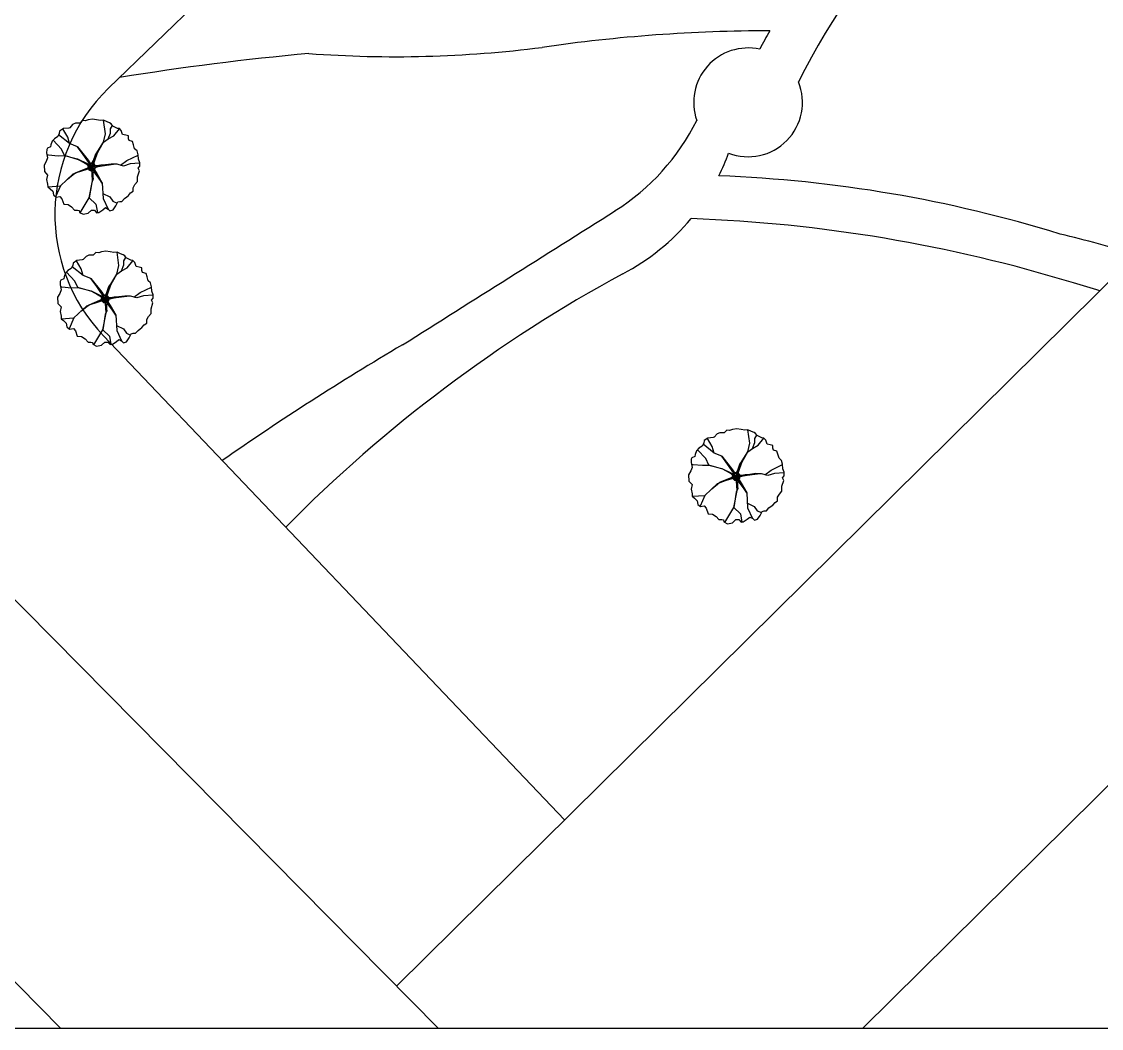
# Model space of a CAD drawing. Header units: millimetres. Extents: x 20 to 612, y 16 to 375.
# Drawn here: x 229.4 to 413.8, y 16 to 188 of the extents above; entities that cross this region are included whole.
import ezdxf

# ---------------------------------------------------------------- set-up
doc = ezdxf.new("R2010")
doc.units = ezdxf.units.MM
doc.layers.add('____', color=7, linetype='Continuous')
doc.layers.add('PLANT', color=3, linetype='Continuous')
picture_1 = doc.add_image_def('image1.jpg', size_in_pixel=(2160, 1311))

# ---------------------------------------------------------------- blocks, each defined once
blk = doc.blocks.new('tree11')
at = {"layer": 'PLANT', "ltscale": 50}
blk.add_line((65465.3, 18453.6), (65431, 18481.3), dxfattribs=at)
blk.add_lwpolyline([(65648.6, 18478), (65640.5, 18480.1), (65630.4, 18482.1), (65626.3, 18494.2), (65620.2, 18500.3), (65614.2, 18501.3), (65606.1, 18505.3), (65600, 18508.4), (65595, 18515.4), (65589.9, 18518.5), (65581.8, 18521.5), (65571.1, 18526.4), (65561.6, 18525.5), (65549.4, 18527.6), (65536.3, 18529.6), (65523.1, 18527.6), (65514, 18524.5), (65504.9, 18525.5), (65496.8, 18517.5), (65483.7, 18517.5), (65474.6, 18513.4), (65465.5, 18503.3), (65462.5, 18502.3), (65446.3, 18500.3), (65434.1, 18492.8), (65433.1, 18485.1), (65428.1, 18476), (65417.9, 18469), (65410.9, 18460.9), (65406.8, 18449.8), (65405.8, 18443.7), (65396.3, 18439.4), (65394.3, 18435.4), (65393.7, 18424.5), (65396.7, 18409.3), (65392.7, 18398.2), (65385.6, 18386.1), (65386.6, 18366.9), (65396.7, 18355.8), (65393.7, 18341.6), (65396.7, 18327.5), (65397.4, 18319.3), (65404.8, 18313.3), (65412.9, 18305.3), (65414.9, 18294.1), (65423, 18287.1), (65435.1, 18289.1), (65441.2, 18282), (65447.3, 18264.8), (65460.4, 18263.8), (65471.6, 18256.8), (65480.7, 18246.7), (65489.8, 18246.7), (65494.8, 18245.6), (65495.8, 18239.6), (65507, 18233.5), (65523.1, 18236.6), (65533.3, 18246.7), (65542.4, 18246.7), (65549.4, 18238.6), (65556.5, 18239.6), (65568.7, 18247.7), (65576.7, 18254.7), (65585.9, 18249.7), (65590.9, 18244.6), (65601, 18247.7), (65609.1, 18259.8), (65615.2, 18271.9), (65621.3, 18273.9), (65628.3, 18273.9), (65636.4, 18283), (65643.5, 18288.1), (65648.3, 18292), (65655.4, 18300.1), (65663.5, 18305.1), (65663.5, 18316.3), (65668.9, 18326.1), (65677, 18335.2), (65677, 18350.4), (65683, 18368.9), (65678.9, 18377), (65684, 18383.1), (65683.6, 18394.1), (65679.9, 18405.3), (65678.6, 18419), (65675.5, 18431.1), (65667.8, 18437.6), (65664.5, 18450.2), (65661.5, 18460.3), (65650.4, 18463.3), (65648.6, 18469)], close=True, dxfattribs=at)
for points in [[(65534.1, 18381), (65548.3, 18421.6), (65570.9, 18458.3), (65576.6, 18484.7), (65571.1, 18526.4)], [(65585.1, 18468.7), (65592.6, 18486.6), (65592.6, 18499.8), (65598.8, 18510.1)], [(65436.8, 18322.1), (65476.5, 18359.1), (65534.1, 18381), (65507.7, 18419.7), (65489.8, 18444.2), (65465.3, 18453.6), (65459.6, 18474.3), (65444.6, 18499.3)], [(65683.4, 18392.5), (65653.9, 18390.5), (65633.2, 18383.9), (65613.4, 18389.5), (65601.1, 18389.5), (65595.2, 18390), (65576.8, 18387.2), (65562.2, 18386.2), (65550.6, 18384.5), (65540.7, 18385.2), (65539.3, 18389), (65542.4, 18398.1), (65551.9, 18425), (65570.9, 18458.3), (65585.1, 18468.7), (65603, 18478.1), (65620.5, 18500)], [(65394.6, 18420.1), (65399.2, 18418.7), (65429.4, 18415.9), (65449.2, 18416.8), (65439.8, 18436.6), (65414, 18464.5)], [(65489.8, 18444.2), (65523.3, 18402.2), (65529.8, 18391.3), (65533.9, 18391), (65539.7, 18401.2), (65545.8, 18419.3), (65552.5, 18428.3)], [(65498.5, 18238.1), (65526.6, 18284.9), (65537, 18337.7), (65534.1, 18381), (65492.6, 18403.7), (65449.2, 18416.8), (65490, 18406.3), (65519.6, 18391.8), (65528.9, 18388.9)], [(65623.7, 18386.6), (65643.6, 18400.8), (65678.6, 18418)], [(65458.6, 18342.5), (65476.6, 18357.3), (65483.9, 18363), (65527.3, 18380.8), (65522, 18386.9), (65508.1, 18395.2)], [(65497.4, 18367.1), (65525.7, 18375.8), (65531, 18376.4), (65532.2, 18373.4), (65539, 18344), (65534.6, 18332.1), (65526.6, 18284.9), (65547.3, 18265.1), (65552.1, 18239)], [(65539, 18344), (65539, 18365.5), (65541, 18366.1), (65567.1, 18330.1), (65534.1, 18381), (65560.5, 18383.9), (65601.1, 18389.5)], [(65608.2, 18389.5), (65588.1, 18386.9), (65556, 18382.1), (65544.1, 18378.7), (65540.7, 18375.3), (65549.9, 18360.4), (65567.1, 18330.1), (65570, 18283), (65585.4, 18249.9)], [(65397.4, 18319.3), (65436.8, 18322.1), (65421.8, 18288.1)], [(65569.1, 18298.2), (65590.7, 18287.7), (65600.2, 18274.5), (65613.4, 18268.4)]]:
    blk.add_lwpolyline(points, dxfattribs=at)
for major_axis, start_param, end_param in [((8.55, 8.55), 5.497787, 11.780972), ((-6.69, 6.69), 3.926991, 10.210176), ((3.82, 3.82), 5.497787, 11.780972), ((-1.6, 1.6), 3.926991, 10.210176)]:
    blk.add_ellipse((65534.1, 18381), major_axis=major_axis, ratio=1, start_param=start_param, end_param=end_param, dxfattribs=at)

msp = doc.modelspace()

# ---------------------------------------------------------------- linework, layer by layer
at = {"color": 4}
for p, q in [((364.52, 293.01), (244.19, 176.58)), ((243.33, 134.32), (322.11, 51.65))]:
    msp.add_line(p, q, dxfattribs=at)
for p, q in [((167.15, 151.01), (300.55, 16.04)), ((293.4, 23.28), (421.39, 149.79)), ((134.52, 118.76), (236.05, 16.04)), ((372.99, 16.04), (464.34, 106.33))]:
    msp.add_line(p, q)
msp.add_lwpolyline([(20.42, 374.96), (611.77, 374.96), (611.77, 16.04), (20.42, 16.04)], close=True)
for centre, radius, start, end in [((471.48, 122.92), 122.37, 118.1313, 153.4169), ((357.38, -84.3), 270.71, 90.0468, 98.3059), ((477.12, 118.84), 137.69, 150.6088, 152.107), ((293.12, 381.08), 199.1, 265.7694, 277.2568), ((353.44, 174.18), 9.29, 77.632, 199.3032), ((318.23, -260.97), 445.27, 95.127, 99.3232), ((353.44, 174.18), 9.29, 248.9794, 22.1122), ((265.05, 155.02), 30, 134.0546, 223.618), ((310.22, 188.22), 38.47, 302.2718, 333.5914), ((314.54, 178.48), 37.86, 333.5815, 339.9711), ((339.65, -65.89), 227.7, 72.8613, 87.7871), ((-9086.03, 15055.46), 17626.09, 302.153529, 302.293285), ((314.54, 178.48), 37.86, 297.5004, 320.3814), ((334.49, -100.21), 254.71, 72.9815, 87.9269), ((336.9, -133.82), 293.94, 73.6244, 76.253), ((449.55, -71.45), 246.21, 118.5123, 135.3263), ((287.62, -276.81), 437.35, 73.2672, 73.8815), ((550.52, -299.9), 502.8, 120.6237, 124.7903)]:
    msp.add_arc(centre, radius, start, end, dxfattribs=at)

# ---------------------------------------------------------------- block references
at = {"layer": '____', "color": 7, "lineweight": 13, "xscale": 0.05481974653820175, "yscale": 0.05481974653820175, "zscale": 0.05481974653820175}
for p in [(-3351.23, -844.49), (-3348.93, -867.02), (-3241.17, -897.35)]:
    msp.add_blockref('tree11', p, dxfattribs=at)

# ---------------------------------------------------------------- pictures from other files: only their frames are drawn
image = msp.add_image(picture_1, insert=(20.42, 16.04), size_in_units=(591.35, 358.92), dxfattribs=dict(brightness=42, fade=100))
image.dxf.flags = 7

doc.saveas('drawing.dxf')
